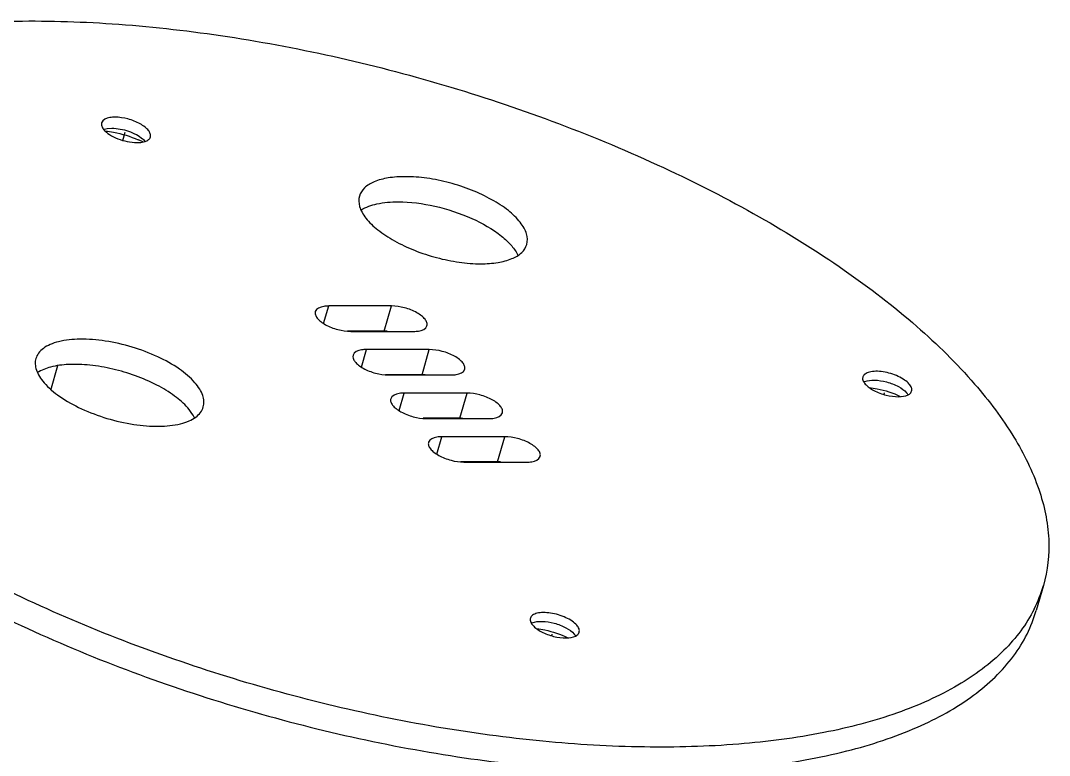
# Model space of a CAD drawing. Header units: millimetres. Extents: x -1 to 407, y -1 to 283.
# Drawn here: x 204.46 to 222.18, y 208.92 to 221.57 of the extents above; entities that cross this region are included whole.
import ezdxf

# ---------------------------------------------------------------- set-up
doc = ezdxf.new("R2010")
doc.units = ezdxf.units.MM
doc.header["$LTSCALE"] = 23.1
doc.linetypes.add('DASHED', pattern=[0.2, 0.1, -0.1])
doc.layers.get('0').update_dxf_attribs({"linetype": 'CONTINUOUS'})
doc.layers.add('0014-HEAT-SINK', color=7, linetype='CONTINUOUS')

msp = doc.modelspace()

# ---------------------------------------------------------------- linework, layer by layer
at = {"color": 4, "linetype": 'DASHED'}
for p, q in [((206.222, 219.505), (206.263, 219.646)), ((204.981, 215.206), (205.103, 215.629)), ((219.331, 215.131), (219.339, 215.16)), ((213.606, 210.978), (213.615, 211.008))]:
    msp.add_line(p, q, dxfattribs=at)
at = {"layer": '0014-HEAT-SINK', "color": 7, "linetype": 'Continuous'}
for p, q in [((205.95, 219.709), (206.03, 219.715)), ((209.679, 216.354), (209.766, 216.655)), ((210.848, 216.655), (209.766, 216.655)), ((210.723, 216.222), (210.848, 216.655)), ((210.723, 216.222), (210.092, 216.222)), ((210.145, 216.218), (211.227, 216.218)), ((210.329, 215.604), (210.416, 215.905)), ((211.498, 215.905), (210.416, 215.905)), ((211.373, 215.472), (211.498, 215.905)), ((211.373, 215.472), (210.741, 215.472)), ((210.794, 215.468), (211.877, 215.468)), ((210.978, 214.854), (211.065, 215.155)), ((212.148, 215.155), (211.065, 215.155)), ((212.023, 214.722), (212.148, 215.155)), ((219.718, 215.16), (219.733, 215.141)), ((212.023, 214.722), (211.391, 214.722)), ((211.444, 214.718), (212.526, 214.718)), ((211.628, 214.104), (211.715, 214.405)), ((212.797, 214.405), (211.715, 214.405)), ((212.672, 213.972), (212.797, 214.405)), ((212.672, 213.972), (212.04, 213.972)), ((212.094, 213.968), (213.176, 213.968)), ((222.073, 211.844), (221.948, 211.411)), ((213.994, 211.008), (214.009, 210.989))]:
    msp.add_line(p, q, dxfattribs=at)
for centre, radius, start, end in [((205.81, 217.984), 1.675, 64.1754, 66.1977), ((205.847, 218.062), 1.589, 63.0589, 64.167), ((210.723, 215.505), 0.717, 85.8236, 89.9323), ((211.372, 214.755), 0.717, 85.8236, 89.9323), ((219.078, 215.152), 0.218, 112.1851, 115.5266), ((219.56, 215.017), 0.213, 31.0994, 35.6001), ((212.022, 214.005), 0.717, 85.8236, 89.9323), ((212.671, 213.255), 0.717, 85.8236, 89.9323), ((219.786, 212.507), 2.381, 333.2845, 343.8495), ((213.354, 211), 0.218, 112.1851, 115.5266), ((213.835, 210.864), 0.213, 31.0994, 35.6001)]:
    msp.add_arc(centre, radius, start, end, dxfattribs=at)
for points, knots in [([(198.054, 218.778), (198.094, 218.917), (198.202, 219.191), (198.527, 219.715), (199.147, 220.301), (200.136, 220.842), (201.364, 221.241), (202.806, 221.49), (204.427, 221.586), (206.189, 221.527), (208.707, 221.236), (211.884, 220.509), (214.927, 219.37), (217.155, 218.233), (218.618, 217.324), (219.867, 216.365), (220.582, 215.666), (220.889, 215.311)], [0, 0, 0, 0, 0.017052, 0.034563, 0.072435, 0.116111, 0.166678, 0.224273, 0.288392, 0.358097, 0.432153, 0.587363, 0.741558, 0.814388, 0.882451, 0.944593, 1, 1, 1, 1]), ([(206.085, 219.905), (206.056, 219.905), (205.975, 219.901), (205.87, 219.862), (205.854, 219.808)], [0, 0, 0, 0, 0.336913, 1, 1, 1, 1]), ([(206.695, 219.565), (206.7, 219.582), (206.697, 219.624), (206.661, 219.683), (206.6, 219.74), (206.517, 219.794), (206.417, 219.84), (206.274, 219.887), (206.16, 219.905), (206.085, 219.905)], [0, 0, 0, 0, 0.070073, 0.157323, 0.268005, 0.400316, 0.548254, 0.70363, 1, 1, 1, 1]), ([(205.854, 219.808), (205.849, 219.79), (205.853, 219.746), (205.876, 219.711), (205.89, 219.693)], [0, 0, 0, 0, 0.442946, 1, 1, 1, 1]), ([(205.89, 219.693), (205.918, 219.659), (205.996, 219.597), (206.185, 219.505), (206.352, 219.468), (206.464, 219.468)], [0, 0, 0, 0, 0.208723, 0.466241, 1, 1, 1, 1]), ([(205.891, 219.695), (205.895, 219.697), (205.915, 219.703), (205.935, 219.707), (205.95, 219.709)], [0, 0, 0, 0, 0.234927, 1, 1, 1, 1]), ([(206.03, 219.715), (206.128, 219.715), (206.276, 219.685), (206.451, 219.611), (206.529, 219.56), (206.562, 219.532)], [0, 0, 0, 0, 0.515398, 0.774235, 1, 1, 1, 1]), ([(205.918, 219.666), (205.966, 219.661), (206.16, 219.634), (206.35, 219.576), (206.486, 219.516)], [0, 0, 0, 0, 0.244166, 1, 1, 1, 1]), ([(206.562, 219.532), (206.566, 219.529), (206.581, 219.515), (206.595, 219.501), (206.604, 219.489)], [0, 0, 0, 0, 0.265038, 1, 1, 1, 1]), ([(206.603, 219.487), (206.625, 219.494), (206.664, 219.512), (206.69, 219.547), (206.695, 219.565)], [0, 0, 0, 0, 0.557086, 1, 1, 1, 1]), ([(206.464, 219.468), (206.477, 219.468), (206.524, 219.469), (206.571, 219.476), (206.603, 219.487)], [0, 0, 0, 0, 0.276967, 1, 1, 1, 1]), ([(211.085, 218.881), (210.986, 218.881), (210.804, 218.87), (210.561, 218.808), (210.38, 218.706), (210.309, 218.6), (210.294, 218.547)], [0, 0, 0, 0, 0.327035, 0.600464, 0.819313, 1, 1, 1, 1]), ([(213.176, 217.715), (213.193, 217.773), (213.187, 217.876), (213.131, 218), (213.035, 218.143), (212.85, 218.315), (212.566, 218.499), (212.224, 218.658), (211.849, 218.782), (211.466, 218.861), (211.209, 218.881), (211.085, 218.881)], [0, 0, 0, 0, 0.070012, 0.111042, 0.157572, 0.268159, 0.400345, 0.548135, 0.703355, 0.856928, 1, 1, 1, 1]), ([(210.294, 218.547), (210.277, 218.489), (210.283, 218.387), (210.339, 218.262), (210.435, 218.12), (210.62, 217.947), (210.904, 217.764), (211.246, 217.604), (211.621, 217.481), (212.004, 217.402), (212.261, 217.381), (212.385, 217.381)], [0, 0, 0, 0, 0.070012, 0.111042, 0.157572, 0.268159, 0.400345, 0.548135, 0.703355, 0.856928, 1, 1, 1, 1]), ([(210.325, 218.308), (210.406, 218.36), (210.619, 218.432), (210.838, 218.448), (210.96, 218.448)], [0, 0, 0, 0, 0.43935, 1, 1, 1, 1]), ([(210.96, 218.448), (211.173, 218.448), (211.609, 218.39), (212.214, 218.191), (212.659, 217.942), (212.913, 217.706), (212.999, 217.582), (213.026, 217.521)], [0, 0, 0, 0, 0.271692, 0.557416, 0.811132, 0.914734, 1, 1, 1, 1]), ([(212.385, 217.381), (212.484, 217.381), (212.666, 217.393), (212.909, 217.454), (213.09, 217.557), (213.161, 217.663), (213.176, 217.715)], [0, 0, 0, 0, 0.327035, 0.600464, 0.819313, 1, 1, 1, 1]), ([(209.535, 216.558), (209.53, 216.541), (209.533, 216.499), (209.569, 216.44), (209.63, 216.383), (209.713, 216.329), (209.813, 216.283), (209.956, 216.236), (210.07, 216.218), (210.145, 216.218)], [0, 0, 0, 0, 0.070072, 0.157317, 0.268, 0.400311, 0.548258, 0.70362, 1, 1, 1, 1]), ([(209.766, 216.655), (209.737, 216.655), (209.656, 216.651), (209.551, 216.612), (209.535, 216.558)], [0, 0, 0, 0, 0.336794, 1, 1, 1, 1]), ([(211.458, 216.315), (211.463, 216.332), (211.46, 216.374), (211.424, 216.433), (211.363, 216.49), (211.28, 216.544), (211.181, 216.59), (211.037, 216.637), (210.923, 216.655), (210.848, 216.655)], [0, 0, 0, 0, 0.070072, 0.157317, 0.268, 0.400311, 0.548258, 0.70362, 1, 1, 1, 1]), ([(211.227, 216.218), (211.256, 216.218), (211.338, 216.221), (211.442, 216.26), (211.458, 216.315)], [0, 0, 0, 0, 0.336794, 1, 1, 1, 1]), ([(207.463, 215.334), (207.385, 215.424), (207.181, 215.593), (206.813, 215.796), (206.383, 215.958), (205.932, 216.061), (205.505, 216.096), (205.183, 216.065), (204.973, 215.998), (204.854, 215.933), (204.767, 215.851), (204.733, 215.784), (204.723, 215.75)], [0, 0, 0, 0, 0.117428, 0.258295, 0.412612, 0.567946, 0.711703, 0.833317, 0.883928, 0.927643, 0.965547, 1, 1, 1, 1]), ([(210.185, 215.808), (210.18, 215.791), (210.182, 215.749), (210.219, 215.69), (210.279, 215.633), (210.363, 215.579), (210.462, 215.533), (210.606, 215.486), (210.72, 215.468), (210.794, 215.468)], [0, 0, 0, 0, 0.070072, 0.157317, 0.268, 0.400311, 0.548258, 0.70362, 1, 1, 1, 1]), ([(210.416, 215.905), (210.387, 215.905), (210.305, 215.901), (210.2, 215.862), (210.185, 215.808)], [0, 0, 0, 0, 0.336794, 1, 1, 1, 1]), ([(212.108, 215.565), (212.113, 215.582), (212.11, 215.624), (212.074, 215.683), (212.013, 215.74), (211.93, 215.794), (211.83, 215.84), (211.687, 215.887), (211.573, 215.905), (211.498, 215.905)], [0, 0, 0, 0, 0.070072, 0.157317, 0.268, 0.400311, 0.548258, 0.70362, 1, 1, 1, 1]), ([(204.723, 215.75), (204.714, 215.719), (204.707, 215.651), (204.73, 215.545), (204.784, 215.437), (204.835, 215.368), (204.865, 215.334)], [0, 0, 0, 0, 0.211153, 0.440475, 0.701295, 1, 1, 1, 1]), ([(207.338, 214.901), (207.272, 214.977), (207.103, 215.124), (206.682, 215.377), (206.183, 215.554), (205.665, 215.644), (205.304, 215.658), (204.996, 215.62), (204.817, 215.552), (204.748, 215.506)], [0, 0, 0, 0, 0.108594, 0.237076, 0.525476, 0.668622, 0.799403, 0.911006, 1, 1, 1, 1]), ([(211.877, 215.468), (211.906, 215.468), (211.987, 215.471), (212.092, 215.51), (212.108, 215.565)], [0, 0, 0, 0, 0.336794, 1, 1, 1, 1]), ([(218.963, 215.433), (218.961, 215.427), (218.956, 215.397), (218.967, 215.367), (218.978, 215.348)], [0, 0, 0, 0, 0.228083, 1, 1, 1, 1]), ([(219.762, 215.312), (219.739, 215.338), (219.68, 215.387), (219.572, 215.447), (219.447, 215.494), (219.316, 215.524), (219.191, 215.534), (219.084, 215.523), (219.003, 215.494), (218.969, 215.453), (218.963, 215.433)], [0, 0, 0, 0, 0.11758, 0.258642, 0.413169, 0.568717, 0.712681, 0.834479, 0.928518, 1, 1, 1, 1]), ([(221.913, 211.436), (221.781, 211.174), (221.397, 210.667), (220.576, 210.069), (219.517, 209.602), (218.243, 209.272), (216.779, 209.083), (215.159, 209.04), (213.419, 209.142), (210.964, 209.476), (207.892, 210.227), (204.961, 211.361), (202.824, 212.476), (201.422, 213.362), (200.223, 214.292), (199.535, 214.968), (199.239, 215.311)], [0, 0, 0, 0, 0.035216, 0.074951, 0.120822, 0.173416, 0.232594, 0.297727, 0.367844, 0.441742, 0.595239, 0.746605, 0.817919, 0.884569, 0.945508, 1, 1, 1, 1]), ([(204.865, 215.334), (204.943, 215.244), (205.148, 215.074), (205.516, 214.871), (205.946, 214.71), (206.396, 214.607), (206.823, 214.572), (207.146, 214.602), (207.356, 214.67), (207.474, 214.735), (207.561, 214.817), (207.596, 214.884), (207.605, 214.918)], [0, 0, 0, 0, 0.117428, 0.258295, 0.412612, 0.567946, 0.711703, 0.833317, 0.883928, 0.927643, 0.965547, 1, 1, 1, 1]), ([(207.605, 214.918), (207.614, 214.949), (207.622, 215.017), (207.599, 215.123), (207.545, 215.231), (207.493, 215.299), (207.463, 215.334)], [0, 0, 0, 0, 0.211153, 0.440475, 0.701295, 1, 1, 1, 1]), ([(218.978, 215.348), (218.98, 215.345), (218.988, 215.332), (218.997, 215.32), (219.004, 215.312)], [0, 0, 0, 0, 0.236538, 1, 1, 1, 1]), ([(218.996, 215.354), (219.048, 215.375), (219.179, 215.386), (219.377, 215.354), (219.567, 215.281), (219.679, 215.205), (219.718, 215.16)], [0, 0, 0, 0, 0.215786, 0.49099, 0.771255, 1, 1, 1, 1]), ([(219.004, 215.312), (219.045, 215.265), (219.162, 215.187), (219.36, 215.114), (219.562, 215.084), (219.694, 215.1), (219.744, 215.126)], [0, 0, 0, 0, 0.232509, 0.517045, 0.791873, 1, 1, 1, 1]), ([(219.803, 215.19), (219.809, 215.209), (219.804, 215.256), (219.778, 215.293), (219.762, 215.312)], [0, 0, 0, 0, 0.438713, 1, 1, 1, 1]), ([(220.889, 215.311), (221.137, 215.025), (221.568, 214.455), (222.016, 213.551), (222.208, 212.67), (222.148, 212.102), (222.073, 211.844)], [0, 0, 0, 0, 0.298831, 0.559484, 0.78884, 1, 1, 1, 1]), ([(211.065, 215.155), (211.036, 215.155), (210.955, 215.151), (210.85, 215.112), (210.834, 215.058)], [0, 0, 0, 0, 0.336794, 1, 1, 1, 1]), ([(212.757, 214.815), (212.762, 214.832), (212.76, 214.874), (212.723, 214.933), (212.663, 214.99), (212.579, 215.044), (212.48, 215.09), (212.336, 215.137), (212.222, 215.155), (212.148, 215.155)], [0, 0, 0, 0, 0.070072, 0.157317, 0.268, 0.400311, 0.548258, 0.70362, 1, 1, 1, 1]), ([(219.074, 215.251), (219.12, 215.246), (219.303, 215.217), (219.482, 215.158), (219.608, 215.098)], [0, 0, 0, 0, 0.246691, 1, 1, 1, 1]), ([(219.744, 215.126), (219.751, 215.129), (219.777, 215.145), (219.797, 215.17), (219.803, 215.19)], [0, 0, 0, 0, 0.285311, 1, 1, 1, 1]), ([(210.834, 215.058), (210.829, 215.041), (210.832, 214.999), (210.868, 214.94), (210.929, 214.883), (211.012, 214.829), (211.112, 214.783), (211.255, 214.736), (211.369, 214.718), (211.444, 214.718)], [0, 0, 0, 0, 0.070072, 0.157317, 0.268, 0.400311, 0.548258, 0.70362, 1, 1, 1, 1]), ([(199.114, 214.878), (199.421, 214.523), (200.135, 213.824), (201.385, 212.866), (202.848, 211.957), (205.076, 210.82), (208.119, 209.681), (211.296, 208.953), (213.813, 208.663), (215.575, 208.603), (217.197, 208.699), (218.638, 208.949), (219.867, 209.348), (220.856, 209.888), (221.476, 210.475), (221.801, 210.998), (221.908, 211.273), (221.948, 211.411)], [0, 0, 0, 0, 0.055408, 0.11755, 0.185613, 0.258443, 0.412639, 0.567849, 0.641906, 0.71161, 0.775728, 0.833323, 0.883891, 0.927566, 0.965437, 0.982948, 1, 1, 1, 1]), ([(207.452, 214.731), (207.445, 214.745), (207.414, 214.806), (207.373, 214.861), (207.338, 214.901)], [0, 0, 0, 0, 0.23099, 1, 1, 1, 1]), ([(212.526, 214.718), (212.555, 214.718), (212.637, 214.721), (212.742, 214.76), (212.757, 214.815)], [0, 0, 0, 0, 0.336794, 1, 1, 1, 1]), ([(211.715, 214.405), (211.686, 214.405), (211.604, 214.401), (211.5, 214.362), (211.484, 214.308)], [0, 0, 0, 0, 0.336794, 1, 1, 1, 1]), ([(213.407, 214.065), (213.412, 214.082), (213.409, 214.124), (213.373, 214.183), (213.312, 214.24), (213.229, 214.294), (213.129, 214.34), (212.986, 214.387), (212.872, 214.405), (212.797, 214.405)], [0, 0, 0, 0, 0.070072, 0.157317, 0.268, 0.400311, 0.548258, 0.70362, 1, 1, 1, 1]), ([(211.484, 214.308), (211.479, 214.291), (211.482, 214.249), (211.518, 214.19), (211.579, 214.133), (211.662, 214.079), (211.761, 214.033), (211.905, 213.986), (212.019, 213.968), (212.094, 213.968)], [0, 0, 0, 0, 0.070072, 0.157317, 0.268, 0.400311, 0.548258, 0.70362, 1, 1, 1, 1]), ([(213.176, 213.968), (213.205, 213.968), (213.286, 213.971), (213.391, 214.01), (213.407, 214.065)], [0, 0, 0, 0, 0.336794, 1, 1, 1, 1]), ([(214.038, 211.159), (214.015, 211.185), (213.955, 211.235), (213.848, 211.294), (213.722, 211.341), (213.591, 211.371), (213.466, 211.381), (213.36, 211.371), (213.278, 211.341), (213.244, 211.301), (213.238, 211.281)], [0, 0, 0, 0, 0.11758, 0.258642, 0.413169, 0.568717, 0.712681, 0.834479, 0.928518, 1, 1, 1, 1]), ([(213.238, 211.281), (213.236, 211.274), (213.232, 211.245), (213.242, 211.215), (213.254, 211.195)], [0, 0, 0, 0, 0.228083, 1, 1, 1, 1]), ([(213.254, 211.195), (213.255, 211.192), (213.263, 211.18), (213.272, 211.168), (213.28, 211.159)], [0, 0, 0, 0, 0.236538, 1, 1, 1, 1]), ([(213.271, 211.201), (213.323, 211.223), (213.454, 211.234), (213.652, 211.201), (213.843, 211.128), (213.955, 211.052), (213.994, 211.008)], [0, 0, 0, 0, 0.215786, 0.49099, 0.771255, 1, 1, 1, 1]), ([(213.28, 211.159), (213.32, 211.112), (213.437, 211.034), (213.635, 210.961), (213.837, 210.932), (213.97, 210.948), (214.019, 210.973)], [0, 0, 0, 0, 0.232509, 0.517045, 0.791873, 1, 1, 1, 1]), ([(213.35, 211.099), (213.395, 211.094), (213.579, 211.064), (213.758, 211.006), (213.884, 210.945)], [0, 0, 0, 0, 0.246691, 1, 1, 1, 1]), ([(214.019, 210.973), (214.027, 210.977), (214.052, 210.992), (214.073, 211.017), (214.079, 211.038)], [0, 0, 0, 0, 0.285311, 1, 1, 1, 1]), ([(214.079, 211.038), (214.084, 211.056), (214.08, 211.103), (214.054, 211.14), (214.038, 211.159)], [0, 0, 0, 0, 0.438713, 1, 1, 1, 1])]:
    msp.add_open_spline(points, degree=3, knots=knots, dxfattribs=at)

doc.saveas('drawing.dxf')
